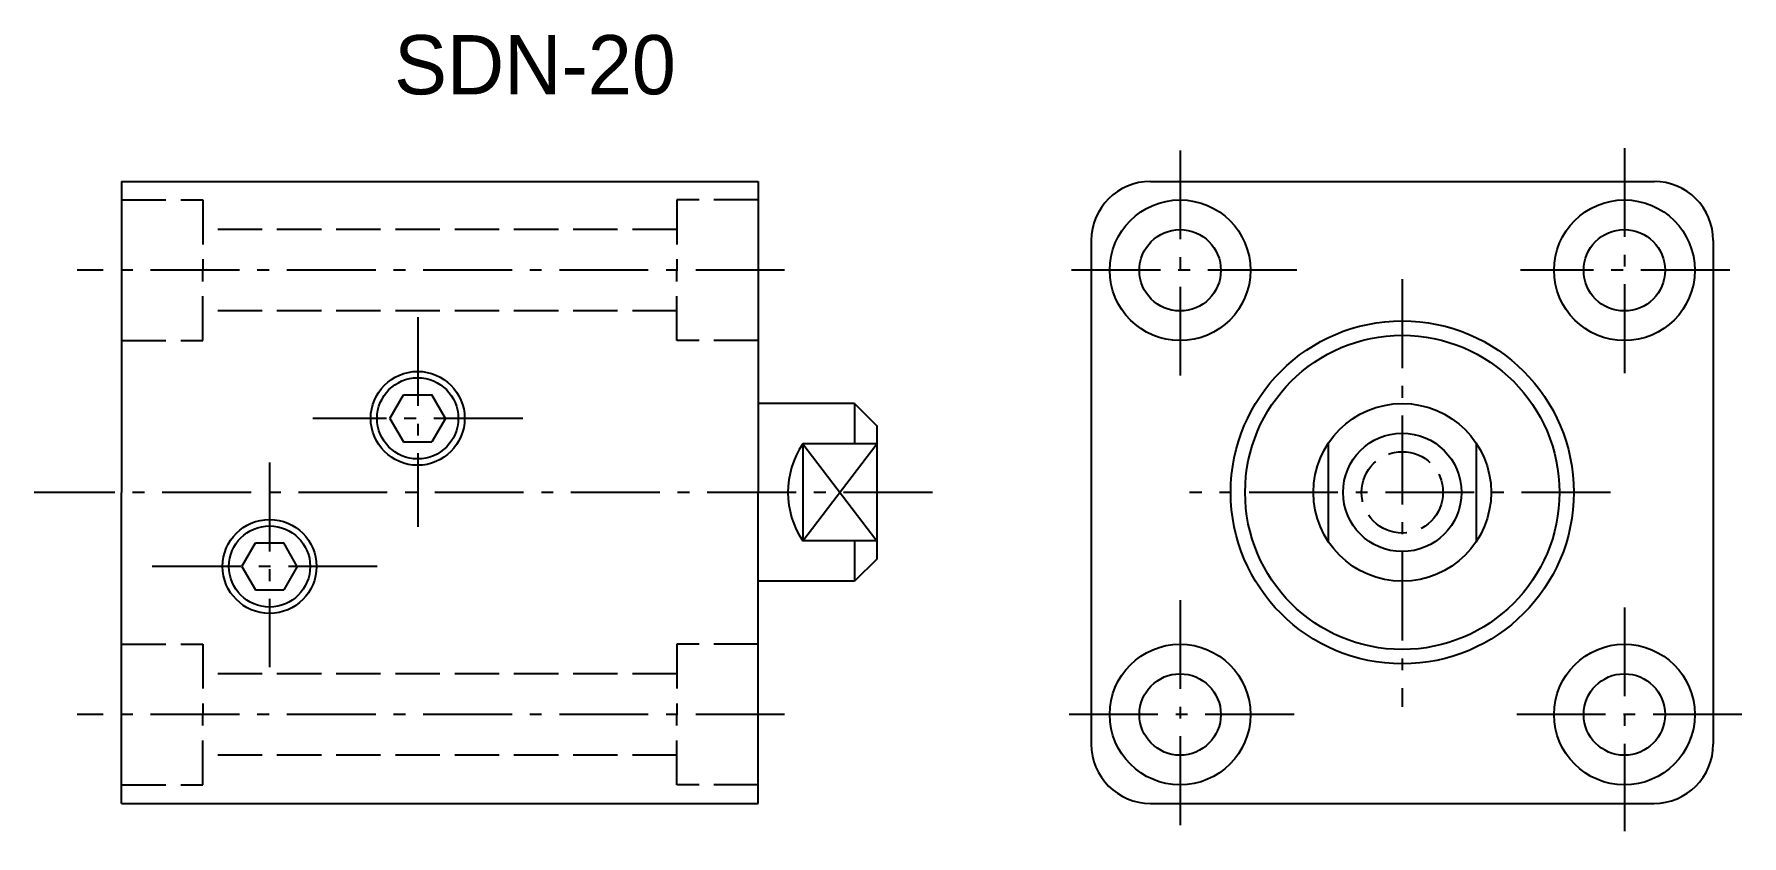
# Model space of a CAD drawing. Extents: x -29 to 87, y -17 to 38.
import ezdxf

# ---------------------------------------------------------------- set-up
doc = ezdxf.new("R2010")
doc.units = 0
doc.header["$MEASUREMENT"] = 0
doc.linetypes.add('DASHED', pattern=[4, 3, -1])
doc.linetypes.add('SCENTER', pattern=[9.2, 6, -1.2, 0.8, -1.2])
for name, color, linetype in [('CON', 2, 'CONTINUOUS'), ('DAS', 3, 'DASHED'), ('SCEN', 1, 'SCENTER'), ('UTI', 7, 'CONTINUOUS')]:
    doc.layers.add(name, color=color, linetype=linetype)
doc.styles.add('CHINA', font='C2', dxfattribs={"bigfont": 'CHINA'})

msp = doc.modelspace()

# ---------------------------------------------------------------- linework, layer by layer
at = {"layer": 'CON'}
for p, q in [((-22.64, 27.61), (20.36, 27.61)), ((-22.64, 27.61), (-22.64, 6.61)), ((20.36, 27.61), (20.36, 6.61)), ((46.84, 27.61), (80.84, 27.61)), ((42.84, 23.61), (42.84, -10.39)), ((84.84, 23.61), (84.84, -10.39)), ((-4.51, 11.61), (-3.6, 13.2)), ((-3.6, 13.2), (-1.68, 13.2)), ((-0.77, 11.61), (-1.68, 13.2)), ((-4.51, 11.61), (-3.6, 10.02)), ((-0.77, 11.61), (-1.68, 10.02)), ((26.86, 12.61), (20.36, 12.61)), ((26.86, 12.61), (26.86, 9.88)), ((26.86, 12.61), (28.36, 11.11)), ((28.36, 11.11), (28.36, 2.11)), ((-3.6, 10.02), (-1.68, 10.02)), ((28.36, 9.88), (23.36, 9.88)), ((23.36, 9.88), (23.36, 3.34)), ((23.36, 9.88), (28.36, 3.34)), ((23.36, 3.34), (28.36, 9.88)), ((58.84, 9.93), (58.84, 3.3)), ((68.84, 9.93), (68.84, 3.3)), ((-22.64, -14.39), (-22.64, 6.61)), ((20.36, -14.39), (20.36, 6.61)), ((-14.51, 1.61), (-13.6, 3.2)), ((-13.6, 3.2), (-11.68, 3.2)), ((-10.77, 1.61), (-11.68, 3.2)), ((28.36, 3.34), (23.36, 3.34)), ((26.86, 3.34), (26.86, 0.61)), ((-14.51, 1.61), (-13.6, 0.02)), ((-10.77, 1.61), (-11.68, 0.02)), ((28.36, 2.11), (26.86, 0.61)), ((-13.6, 0.02), (-11.68, 0.02)), ((26.86, 0.61), (20.36, 0.61)), ((-22.64, -14.39), (20.36, -14.39)), ((46.84, -14.39), (80.84, -14.39))]:
    msp.add_line(p, q, dxfattribs=at)
for centre, radius in [((48.84, 21.61), 4.75), ((78.84, 21.61), 4.75), ((48.84, 21.61), 2.75), ((78.84, 21.61), 2.75), ((63.84, 6.61), 11.58), ((63.84, 6.61), 10.61), ((-2.64, 11.61), 3.17), ((-2.64, 11.61), 2.74), ((63.84, 6.61), 6), ((63.84, 6.61), 4), ((-12.64, 1.61), 3.17), ((-12.64, 1.61), 2.74), ((48.84, -8.39), 4.75), ((78.84, -8.39), 4.75), ((48.84, -8.39), 2.75), ((78.84, -8.39), 2.75)]:
    msp.add_circle(centre, radius, dxfattribs=at)
for centre, radius, start, end in [((46.84, 23.61), 4, 90, 180), ((80.84, 23.61), 4, 0, 90), ((28.21, 6.61), 5.85, 146.0287, 213.9713), ((46.84, -10.39), 4, 180, 270), ((80.84, -10.39), 4, 270, 0)]:
    msp.add_arc(centre, radius, start, end, dxfattribs=at)
at = {"layer": 'DAS'}
for p, q in [((-22.64, 26.36), (-17.14, 26.36)), ((-17.14, 26.36), (-17.14, 21.61)), ((20.36, 26.36), (14.86, 26.36)), ((14.86, 26.36), (14.86, 21.61)), ((14.86, 24.36), (-17.14, 24.36)), ((-17.14, 16.86), (-17.14, 21.61)), ((14.86, 16.86), (14.86, 21.61)), ((14.86, 18.86), (-17.14, 18.86)), ((-22.64, 16.86), (-17.14, 16.86)), ((20.36, 16.86), (14.86, 16.86)), ((-22.64, -3.64), (-17.14, -3.64)), ((-17.14, -3.64), (-17.14, -8.39)), ((20.36, -3.64), (14.86, -3.64)), ((14.86, -3.64), (14.86, -8.39)), ((14.86, -5.64), (-17.14, -5.64)), ((-17.14, -13.14), (-17.14, -8.39)), ((14.86, -13.14), (14.86, -8.39)), ((14.86, -11.14), (-17.14, -11.14)), ((-22.64, -13.14), (-17.14, -13.14)), ((20.36, -13.14), (14.86, -13.14))]:
    msp.add_line(p, q, dxfattribs=at)
msp.add_circle((63.84, 6.61), 2.75, dxfattribs=at)
at = {"layer": 'SCEN'}
for p, q in [((48.84, 29.7), (48.84, 13.94)), ((78.84, 29.86), (78.84, 13.78)), ((22.13, 21.61), (-25.63, 21.61)), ((56.71, 21.61), (40.77, 21.61)), ((63.84, 21), (63.84, -7.88)), ((85.95, 21.61), (71.82, 21.61)), ((-2.64, 18.45), (-2.64, 4.28)), ((4.45, 11.61), (-9.73, 11.61)), ((-12.64, 8.62), (-12.64, -5.2)), ((32.11, 6.61), (-28.54, 6.61)), ((77.9, 6.61), (49.48, 6.61)), ((-5.37, 1.61), (-20.61, 1.61)), ((48.84, -0.66), (48.84, -16.58)), ((78.84, -1.16), (78.84, -16.26)), ((22.13, -8.39), (-25.63, -8.39)), ((56.54, -8.39), (40.77, -8.39)), ((86.77, -8.39), (71.16, -8.39))]:
    msp.add_line(p, q, dxfattribs=at)

# ---------------------------------------------------------------- texts
at = {"layer": 'UTI', "style": 'CHINA'}
msp.add_text('SDN-20', height=4, dxfattribs=at).set_placement((-4.23, 33.49))

doc.saveas('drawing.dxf')
